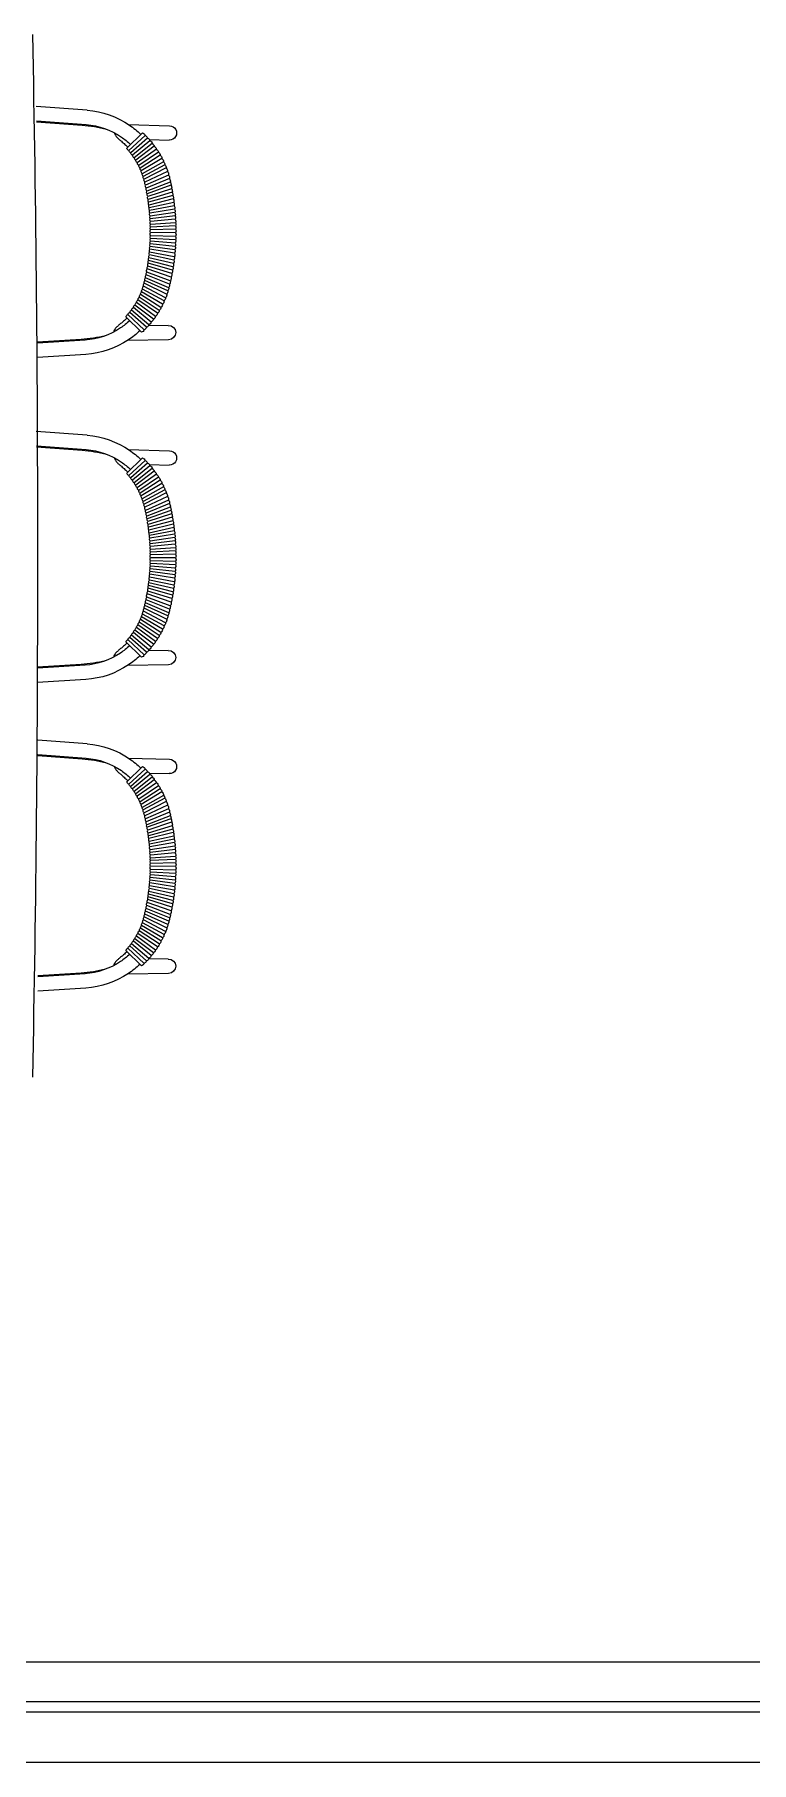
# Model space of a CAD drawing. Header units: millimetres. Extents: x 694231 to 734331, y 4486031 to 4541543.
# Drawn here: x 725586.8 to 725729.2, y 4489926 to 4490269 of the extents above; entities that cross this region are included whole.
import ezdxf

# ---------------------------------------------------------------- set-up
doc = ezdxf.new("R2010")
doc.units = ezdxf.units.MM
doc.layers.add('A-TEFRIS', color=251, linetype='Continuous')
doc.layers.add('DBM_w_sld', color=111, linetype='Continuous', lineweight=20)

# ---------------------------------------------------------------- blocks, each defined once
blk = doc.blocks.new('ERT')
at = {"layer": 'A-TEFRIS'}
for p, q in [((14993.16, -9937.55), (15003.25, -9936.77)), ((14984.95, -9940.37), (14976.78, -9940.61)), ((15003.23, -9939.64), (14993.37, -9940.39)), ((15003.23, -9939.83), (14994.16, -9940.51)), ((14980.79, -9943.37), (14976.86, -9943.46)), ((14979.81, -9944.69), (14983.5, -9947.45)), ((14980.21, -9944.17), (14983.79, -9946.99)), ((14980.68, -9943.6), (14984.15, -9946.48)), ((14981.14, -9943.08), (14984.5, -9946.01)), ((14981.64, -9942.57), (14984.88, -9945.54)), ((14982.19, -9942.05), (14985.27, -9945.1)), ((14977.99, -9947.77), (14982.2, -9950.16)), ((14978.31, -9947.1), (14982.42, -9949.58)), ((14978.64, -9946.49), (14982.65, -9949.05)), ((14979.01, -9945.88), (14982.91, -9948.51)), ((14979.41, -9945.26), (14983.2, -9947.96)), ((14976.82, -9951.1), (14981.43, -9953.01)), ((14976.99, -9950.44), (14981.55, -9952.45)), ((14977.22, -9949.7), (14981.69, -9951.83)), ((14977.47, -9949), (14981.85, -9951.23)), ((14977.72, -9948.36), (14982.02, -9950.68)), ((14976.14, -9954.5), (14980.95, -9955.82)), ((14976.26, -9953.83), (14981.03, -9955.26)), ((14976.39, -9953.12), (14981.12, -9954.68)), ((14976.52, -9952.45), (14981.22, -9954.12)), ((14976.65, -9951.82), (14981.31, -9953.6)), ((14975.69, -9958.52), (14980.63, -9959.11)), ((14975.74, -9957.87), (14980.66, -9958.58)), ((14975.8, -9957.16), (14980.71, -9958)), ((14975.87, -9956.5), (14980.76, -9957.46)), ((14975.95, -9955.87), (14980.81, -9956.95)), ((14976.04, -9955.16), (14980.88, -9956.36)), ((14975.58, -9961.17), (14980.55, -9961.27)), ((14975.58, -9961.87), (14980.55, -9961.85)), ((14975.59, -9960.51), (14980.56, -9960.73)), ((14975.61, -9959.89), (14980.57, -9960.23)), ((14975.65, -9959.18), (14980.6, -9959.65)), ((14975.59, -9962.63), (14980.56, -9962.46)), ((14975.61, -9963.27), (14980.57, -9962.99)), ((14975.64, -9963.93), (14980.59, -9963.53)), ((14975.68, -9964.61), (14980.62, -9964.08)), ((14975.72, -9965.26), (14980.65, -9964.61)), ((14975.78, -9965.92), (14980.7, -9965.15)), ((14975.85, -9966.62), (14980.75, -9965.73)), ((14975.93, -9967.3), (14980.8, -9966.28)), ((14976.02, -9967.96), (14980.87, -9966.83)), ((14976.12, -9968.64), (14980.94, -9967.38)), ((14976.23, -9969.29), (14981.02, -9967.92)), ((14976.34, -9969.96), (14981.1, -9968.47)), ((14976.48, -9970.67), (14981.2, -9969.05)), ((14976.64, -9971.41), (14981.31, -9969.67)), ((14976.79, -9972.08), (14981.42, -9970.22)), ((14976.96, -9972.77), (14981.54, -9970.79)), ((14977.14, -9973.42), (14981.67, -9971.34)), ((14977.36, -9974.08), (14981.8, -9971.9)), ((14977.61, -9974.77), (14981.96, -9972.49)), ((14977.88, -9975.41), (14982.14, -9973.05)), ((14978.17, -9976.04), (14982.34, -9973.6)), ((14978.49, -9976.68), (14982.56, -9974.15)), ((14978.82, -9977.27), (14982.8, -9974.67)), ((14979.19, -9977.86), (14983.06, -9975.19)), ((14979.6, -9978.48), (14983.36, -9975.74)), ((14980, -9979.04), (14983.66, -9976.24)), ((14980.43, -9979.59), (14983.98, -9976.73)), ((14980.89, -9980.13), (14984.32, -9977.22)), ((14981.35, -9980.63), (14984.68, -9977.67)), ((14981.84, -9981.13), (14985.05, -9978.12)), ((14982.38, -9981.63), (14985.44, -9978.55)), ((14977.04, -9980.26), (14981.06, -9980.32)), ((14976.98, -9983.11), (14985.15, -9983.27)), ((14993.58, -9983.18), (15003.01, -9983.81)), ((14994.37, -9983.05), (15003.01, -9983.61)), ((14993.4, -9986.02), (15003, -9986.66)), ((14993.16, -10002.08), (15003.25, -10001.3)), ((14984.95, -10004.9), (14976.78, -10005.14)), ((15003.23, -10004.16), (14993.37, -10004.92)), ((15003.23, -10004.36), (14994.16, -10005.04)), ((14980.79, -10007.89), (14976.86, -10007.99)), ((14979.41, -10009.79), (14983.2, -10012.49)), ((14979.81, -10009.22), (14983.5, -10011.98)), ((14980.21, -10008.7), (14983.79, -10011.52)), ((14980.68, -10008.13), (14984.15, -10011.01)), ((14981.14, -10007.61), (14984.5, -10010.54)), ((14981.64, -10007.1), (14984.88, -10010.07)), ((14982.19, -10006.58), (14985.27, -10009.63)), ((14977.72, -10012.89), (14982.02, -10015.2)), ((14977.99, -10012.3), (14982.2, -10014.69)), ((14978.31, -10011.63), (14982.42, -10014.11)), ((14978.64, -10011.02), (14982.65, -10013.58)), ((14979.01, -10010.41), (14982.91, -10013.04)), ((14976.65, -10016.35), (14981.31, -10018.13)), ((14976.82, -10015.63), (14981.43, -10017.54)), ((14976.99, -10014.97), (14981.55, -10016.98)), ((14977.22, -10014.23), (14981.69, -10016.36)), ((14977.47, -10013.53), (14981.85, -10015.76)), ((14976.04, -10019.69), (14980.88, -10020.89)), ((14976.14, -10019.03), (14980.95, -10020.35)), ((14976.26, -10018.36), (14981.03, -10019.79)), ((14976.39, -10017.64), (14981.12, -10019.21)), ((14976.52, -10016.98), (14981.22, -10018.65)), ((14975.69, -10023.05), (14980.63, -10023.64)), ((14975.74, -10022.39), (14980.66, -10023.11)), ((14975.8, -10021.69), (14980.71, -10022.53)), ((14975.87, -10021.02), (14980.76, -10021.99)), ((14975.95, -10020.4), (14980.81, -10021.48)), ((14975.58, -10025.69), (14980.55, -10025.8)), ((14975.58, -10026.4), (14980.55, -10026.38)), ((14975.59, -10025.03), (14980.56, -10025.26)), ((14975.59, -10027.16), (14980.56, -10026.99)), ((14975.61, -10024.42), (14980.57, -10024.76)), ((14975.65, -10023.71), (14980.6, -10024.18)), ((14975.61, -10027.8), (14980.57, -10027.52)), ((14975.64, -10028.46), (14980.59, -10028.06)), ((14975.68, -10029.14), (14980.62, -10028.61)), ((14975.72, -10029.78), (14980.65, -10029.14)), ((14975.78, -10030.45), (14980.7, -10029.68)), ((14975.85, -10031.15), (14980.75, -10030.26)), ((14975.93, -10031.83), (14980.8, -10030.81)), ((14976.02, -10032.49), (14980.87, -10031.35)), ((14976.12, -10033.17), (14980.94, -10031.91)), ((14976.23, -10033.82), (14981.02, -10032.45)), ((14976.34, -10034.49), (14981.1, -10033)), ((14976.48, -10035.2), (14981.2, -10033.58)), ((14976.64, -10035.94), (14981.31, -10034.2)), ((14976.79, -10036.61), (14981.42, -10034.75)), ((14976.96, -10037.3), (14981.54, -10035.32)), ((14977.14, -10037.95), (14981.67, -10035.87)), ((14977.36, -10038.6), (14981.8, -10036.43)), ((14977.61, -10039.3), (14981.96, -10037.02)), ((14977.88, -10039.94), (14982.14, -10037.58)), ((14978.17, -10040.57), (14982.34, -10038.13)), ((14978.49, -10041.21), (14982.56, -10038.68)), ((14978.82, -10041.8), (14982.8, -10039.2)), ((14979.19, -10042.39), (14983.06, -10039.72)), ((14979.6, -10043.01), (14983.36, -10040.27)), ((14980, -10043.57), (14983.66, -10040.77)), ((14980.43, -10044.12), (14983.98, -10041.26)), ((14980.89, -10044.66), (14984.32, -10041.75)), ((14981.35, -10045.16), (14984.68, -10042.2)), ((14981.84, -10045.65), (14985.05, -10042.65)), ((14982.38, -10046.16), (14985.44, -10043.08)), ((14976.98, -10047.64), (14985.15, -10047.8)), ((14977.04, -10044.79), (14981.06, -10044.85)), ((14993.58, -10047.71), (15003.01, -10048.34)), ((14994.37, -10047.58), (15003.01, -10048.14)), ((14993.4, -10050.55), (15003, -10051.19)), ((14993.16, -10063.34), (15002.98, -10062.59)), ((14984.95, -10066.16), (14976.78, -10066.4)), ((14982.19, -10067.84), (14985.27, -10070.89)), ((15002.97, -10065.45), (14993.37, -10066.18)), ((15002.97, -10065.64), (14994.16, -10066.3)), ((14980.79, -10069.16), (14976.86, -10069.25)), ((14979.01, -10071.67), (14982.91, -10074.3)), ((14979.41, -10071.05), (14983.2, -10073.75)), ((14979.81, -10070.48), (14983.5, -10073.24)), ((14980.21, -10069.96), (14983.79, -10072.78)), ((14980.68, -10069.39), (14984.15, -10072.27)), ((14981.14, -10068.87), (14984.5, -10071.8)), ((14981.64, -10068.36), (14984.88, -10071.33)), ((14977.47, -10074.79), (14981.85, -10077.02)), ((14977.72, -10074.15), (14982.02, -10076.47)), ((14977.99, -10073.56), (14982.2, -10075.95)), ((14978.31, -10072.89), (14982.42, -10075.37)), ((14978.64, -10072.28), (14982.65, -10074.84)), ((14976.52, -10078.24), (14981.22, -10079.91)), ((14976.65, -10077.61), (14981.31, -10079.4)), ((14976.82, -10076.89), (14981.43, -10078.8)), ((14976.99, -10076.23), (14981.55, -10078.24)), ((14977.22, -10075.49), (14981.69, -10077.62)), ((14975.95, -10081.66), (14980.81, -10082.74)), ((14976.04, -10080.96), (14980.88, -10082.15)), ((14976.14, -10080.29), (14980.95, -10081.61)), ((14976.26, -10079.62), (14981.03, -10081.05)), ((14976.39, -10078.91), (14981.12, -10080.47)), ((14975.65, -10084.97), (14980.6, -10085.44)), ((14975.69, -10084.31), (14980.63, -10084.9)), ((14975.74, -10083.66), (14980.66, -10084.37)), ((14975.8, -10082.95), (14980.71, -10083.79)), ((14975.87, -10082.29), (14980.76, -10083.25)), ((14975.58, -10086.96), (14980.55, -10087.06)), ((14975.58, -10087.66), (14980.55, -10087.64)), ((14975.59, -10086.3), (14980.56, -10086.52)), ((14975.59, -10088.42), (14980.56, -10088.25)), ((14975.61, -10085.68), (14980.57, -10086.02)), ((14975.61, -10089.06), (14980.57, -10088.78)), ((14975.64, -10089.72), (14980.59, -10089.32)), ((14975.68, -10090.4), (14980.62, -10089.87)), ((14975.72, -10091.05), (14980.65, -10090.4)), ((14975.78, -10091.71), (14980.7, -10090.94)), ((14975.85, -10092.41), (14980.75, -10091.52)), ((14975.93, -10093.09), (14980.8, -10092.07)), ((14976.02, -10093.75), (14980.87, -10092.62)), ((14976.12, -10094.43), (14980.94, -10093.17)), ((14976.23, -10095.08), (14981.02, -10093.71)), ((14976.34, -10095.75), (14981.1, -10094.26)), ((14976.48, -10096.46), (14981.2, -10094.84)), ((14976.64, -10097.2), (14981.31, -10095.46)), ((14976.79, -10097.87), (14981.42, -10096.01)), ((14976.96, -10098.56), (14981.54, -10096.58)), ((14977.14, -10099.21), (14981.67, -10097.13)), ((14977.36, -10099.87), (14981.8, -10097.69)), ((14977.61, -10100.56), (14981.96, -10098.28)), ((14977.88, -10101.2), (14982.14, -10098.84)), ((14978.17, -10101.83), (14982.34, -10099.39)), ((14978.49, -10102.47), (14982.56, -10099.94)), ((14978.82, -10103.06), (14982.8, -10100.46)), ((14979.19, -10103.65), (14983.06, -10100.98)), ((14979.6, -10104.27), (14983.36, -10101.53)), ((14980, -10104.83), (14983.66, -10102.03)), ((14980.43, -10105.38), (14983.98, -10102.52)), ((14980.89, -10105.92), (14984.32, -10103.01)), ((14981.35, -10106.42), (14984.68, -10103.46)), ((14981.84, -10106.92), (14985.05, -10103.91)), ((14982.38, -10107.42), (14985.44, -10104.34)), ((14976.98, -10108.9), (14985.15, -10109.06)), ((14977.04, -10106.05), (14981.06, -10106.11)), ((14993.58, -10108.97), (15002.97, -10109.6)), ((14994.37, -10108.84), (15002.97, -10109.4)), ((14993.4, -10111.81), (15002.98, -10112.45))]:
    blk.add_line(p, q, dxfattribs=at)
for centre, radius, start, end in [((14994.44, -9954.6), 17.1, 94.2772, 124.5533), ((14994.98, -9955.38), 18.05, 124.5533, 133.7698), ((14994.44, -9954.6), 14.25, 94.2772, 124.5533), ((14980.16, -9945.36), 0.753, 117.2679, 172.2679), ((14980.51, -9944.81), 0.706, 115.1299, 170.1299), ((14980.99, -9944.34), 0.804, 112.9171, 167.9171), ((14981.41, -9943.79), 0.753, 110.6353, 165.6353), ((14981.89, -9943.3), 0.775, 108.3962, 163.3962), ((14982.41, -9942.83), 0.816, 106.0642, 161.0642), ((14994.98, -9955.38), 15.2, 124.5533, 133.4871), ((14978.43, -9948.32), 0.704, 128.5724, 183.5724), ((14978.79, -9947.75), 0.802, 126.3649, 181.3649), ((14979.07, -9947.11), 0.752, 124.0867, 179.0867), ((14979.41, -9946.53), 0.77, 121.856, 176.856), ((14979.81, -9945.96), 0.804, 119.5494, 174.5494), ((14982.53, -9947.95), 0.675, 304.4803, 359.4803), ((14982.87, -9947.42), 0.633, 302.2022, 357.2022), ((14983.2, -9946.94), 0.594, 300.0656, 355.0656), ((14983.48, -9946.39), 0.677, 297.8521, 352.8521), ((14983.88, -9945.9), 0.635, 295.5676, 350.5676), ((14984.24, -9945.41), 0.655, 293.3215, 348.3215), ((14984.66, -9944.95), 0.627, 291.0893, 346.0893), ((14994.98, -9955.38), 14.46, 133.0673, 133.4149), ((14977.42, -9951.62), 0.795, 139.5475, 194.5475), ((14977.55, -9950.94), 0.747, 137.688, 192.688), ((14977.81, -9950.29), 0.834, 135.3704, 190.3704), ((14978.01, -9949.59), 0.8, 132.9751, 187.9751), ((14978.21, -9948.93), 0.75, 130.7032, 185.7032), ((14981.2, -9951.38), 0.668, 317.8415, 12.8415), ((14981.4, -9950.79), 0.627, 315.586, 10.586), ((14981.61, -9950.25), 0.589, 313.4685, 8.4685), ((14981.75, -9949.66), 0.672, 311.2727, 6.2727), ((14982.02, -9949.09), 0.631, 309.0044, 4.0044), ((14982.27, -9948.53), 0.646, 306.7812, 1.7812), ((14976.73, -9954.93), 0.728, 143.9018, 198.9018), ((14976.85, -9954.27), 0.738, 143.0512, 198.0512), ((14977.01, -9953.6), 0.784, 142.1683, 197.1683), ((14977.09, -9952.91), 0.738, 141.2853, 196.2853), ((14977.19, -9952.26), 0.695, 140.4543, 195.4543), ((14980.51, -9954.88), 0.644, 323.5251, 18.5251), ((14980.64, -9954.31), 0.607, 322.7511, 17.7511), ((14980.77, -9953.77), 0.572, 322.0217, 17.0217), ((14980.8, -9953.19), 0.656, 321.2619, 16.2619), ((14980.95, -9952.62), 0.618, 320.4734, 15.4734), ((14981.02, -9952), 0.695, 319.6442, 14.6442), ((14976.3, -9958.89), 0.717, 148.9814, 203.9814), ((14976.34, -9958.24), 0.711, 148.1526, 203.1526), ((14976.45, -9957.57), 0.769, 147.294, 202.294), ((14976.47, -9956.89), 0.722, 146.4294, 201.4294), ((14976.51, -9956.26), 0.678, 145.6172, 200.6172), ((14976.68, -9955.61), 0.775, 144.7741, 199.7741), ((14980.13, -9958.24), 0.628, 328.0035, 23.0035), ((14980.21, -9957.68), 0.59, 327.2496, 22.2496), ((14980.29, -9957.15), 0.555, 326.5409, 21.5409), ((14980.28, -9956.59), 0.635, 325.8046, 20.8046), ((14980.39, -9956.02), 0.597, 325.0423, 20.0423), ((14980.46, -9955.46), 0.605, 324.2982, 19.2982), ((14976.31, -9962.24), 0.818, 153.252, 208.252), ((14976.26, -9961.52), 0.763, 152.3345, 207.3345), ((14976.22, -9960.85), 0.715, 151.4772, 206.4772), ((14976.2, -9960.22), 0.67, 150.6735, 205.6735), ((14976.31, -9959.57), 0.765, 149.841, 204.841), ((14980.04, -9960.99), 0.583, 331.6461, 26.6461), ((14980, -9961.56), 0.622, 332.392, 27.392), ((14979.97, -9962.16), 0.665, 333.1889, 28.1889), ((14980.08, -9960.47), 0.547, 330.9467, 25.9467), ((14980.03, -9959.92), 0.624, 330.2221, 25.2221), ((14980.09, -9959.35), 0.585, 329.4736, 24.4736), ((14980.13, -9958.81), 0.581, 328.7518, 23.7518), ((14976.22, -9962.93), 0.699, 154.1325, 209.1325), ((14976.26, -9963.57), 0.715, 154.953, 209.953), ((14976.31, -9964.23), 0.735, 155.7944, 210.7944), ((14976.32, -9964.89), 0.702, 156.628, 211.628), ((14976.39, -9965.53), 0.718, 157.4521, 212.4521), ((14980.06, -9962.74), 0.573, 333.9549, 28.9549), ((14980.07, -9963.28), 0.584, 334.6705, 29.6705), ((14980.08, -9963.83), 0.6, 335.4029, 30.4029), ((14980.13, -9964.38), 0.573, 336.1287, 31.1287), ((14980.16, -9964.92), 0.587, 336.8465, 31.8465), ((14980.17, -9965.49), 0.628, 337.5984, 32.5984), ((14976.49, -9966.2), 0.769, 158.3149, 213.3149), ((14976.54, -9966.88), 0.739, 159.1894, 214.1894), ((14976.61, -9967.55), 0.724, 160.038, 215.038), ((14976.72, -9968.21), 0.745, 160.8903, 215.8903), ((14976.8, -9968.87), 0.713, 161.7365, 216.7365), ((14980.24, -9966.06), 0.604, 338.361, 33.361), ((14980.31, -9966.61), 0.592, 339.1015, 34.1015), ((14980.37, -9967.17), 0.61, 339.8458, 34.8458), ((14980.46, -9967.72), 0.585, 340.5854, 35.5854), ((14980.53, -9968.27), 0.6, 341.3187, 36.3187), ((14980.59, -9968.86), 0.644, 342.0889, 37.0889), ((14976.92, -9969.51), 0.731, 162.5747, 217.5747), ((14977.1, -9970.18), 0.784, 163.4541, 218.4541), ((14977.27, -9970.89), 0.823, 164.3868, 219.3868), ((14977.36, -9971.6), 0.742, 165.295, 220.295), ((14977.53, -9972.26), 0.765, 166.3166, 221.3166), ((14980.67, -9969.47), 0.677, 342.9067, 37.9067), ((14980.84, -9970.05), 0.611, 343.7039, 38.7039), ((14980.93, -9970.62), 0.631, 344.4727, 39.4727), ((14981.08, -9971.18), 0.606, 345.2385, 40.2385), ((14981.2, -9971.75), 0.624, 346.0404, 41.0404), ((14981.31, -9972.35), 0.668, 347.887, 42.887), ((14977.67, -9972.92), 0.731, 168.3168, 223.3168), ((14977.88, -9973.54), 0.748, 170.4855, 225.4855), ((14978.15, -9974.18), 0.8, 172.7547, 227.7547), ((14978.37, -9974.83), 0.757, 175.0364, 230.0364), ((14978.63, -9975.45), 0.751, 177.2462, 232.2462), ((14981.52, -9972.94), 0.633, 350.1524, 45.1524), ((14981.72, -9973.51), 0.629, 352.3486, 47.3486), ((14981.92, -9974.09), 0.646, 354.568, 49.568), ((14982.18, -9974.64), 0.617, 356.7679, 51.7679), ((14982.43, -9975.18), 0.632, 358.9424, 53.9424), ((14982.68, -9975.75), 0.675, 1.2179, 56.2179), ((14978.94, -9976.05), 0.771, 179.4772, 234.4772), ((14979.23, -9976.66), 0.736, 181.6864, 236.6864), ((14979.57, -9977.22), 0.752, 183.8682, 238.8682), ((14979.98, -9977.78), 0.804, 186.1491, 241.1491), ((14980.33, -9978.37), 0.746, 188.42, 243.42), ((14980.74, -9978.9), 0.753, 190.6165, 245.6165), ((14983.03, -9976.27), 0.627, 3.4854, 58.4854), ((14983.35, -9976.79), 0.634, 5.6808, 60.6808), ((14983.68, -9977.31), 0.651, 7.9178, 62.9178), ((14984.06, -9977.78), 0.622, 10.1331, 65.1331), ((14984.43, -9978.26), 0.635, 12.3208, 67.3208), ((14984.83, -9978.71), 0.624, 14.5132, 69.5132), ((14995.04, -9968.17), 14.46, 227.1817, 227.487), ((14981.18, -9979.42), 0.773, 192.8527, 247.8527), ((14981.6, -9979.94), 0.737, 195.0651, 250.0651), ((14982.07, -9980.41), 0.752, 197.2481, 252.2481), ((14982.59, -9980.86), 0.797, 199.5188, 254.5188), ((14995.04, -9968.17), 18.05, 226.7845, 236.0011), ((14995.04, -9968.17), 15.2, 227.0672, 236.0011), ((14994.51, -9968.96), 14.25, 236.0011, 266.2772), ((14994.51, -9968.96), 17.1, 236.0011, 266.2772), ((14994.44, -10019.13), 17.1, 94.2772, 124.5533), ((14994.98, -10019.91), 18.05, 124.5533, 133.7698), ((14994.44, -10019.13), 14.25, 94.2772, 124.5533), ((14979.81, -10010.49), 0.804, 119.5494, 174.5494), ((14980.16, -10009.89), 0.753, 117.2679, 172.2679), ((14980.51, -10009.34), 0.706, 115.1299, 170.1299), ((14980.99, -10008.87), 0.804, 112.9171, 167.9171), ((14981.41, -10008.32), 0.753, 110.6353, 165.6353), ((14981.89, -10007.83), 0.775, 108.3962, 163.3962), ((14982.41, -10007.36), 0.816, 106.0642, 161.0642), ((14994.98, -10019.91), 15.2, 124.5533, 133.4871), ((14984.66, -10009.48), 0.627, 291.0893, 346.0893), ((14994.98, -10019.91), 14.46, 133.0673, 133.4149), ((14978.21, -10013.46), 0.75, 130.7032, 185.7032), ((14978.43, -10012.85), 0.704, 128.5724, 183.5724), ((14978.79, -10012.28), 0.802, 126.3649, 181.3649), ((14979.07, -10011.64), 0.752, 124.0867, 179.0867), ((14979.41, -10011.06), 0.77, 121.856, 176.856), ((14982.27, -10013.06), 0.646, 306.7812, 1.7812), ((14982.53, -10012.48), 0.675, 304.4803, 359.4803), ((14982.87, -10011.95), 0.633, 302.2022, 357.2022), ((14983.2, -10011.47), 0.594, 300.0656, 355.0656), ((14983.48, -10010.92), 0.677, 297.8521, 352.8521), ((14983.88, -10010.43), 0.635, 295.5676, 350.5676), ((14984.24, -10009.94), 0.655, 293.3215, 348.3215), ((14977.19, -10016.79), 0.695, 140.4543, 195.4543), ((14977.42, -10016.15), 0.795, 139.5475, 194.5475), ((14977.55, -10015.47), 0.747, 137.688, 192.688), ((14977.81, -10014.82), 0.834, 135.3704, 190.3704), ((14978.01, -10014.12), 0.8, 132.9751, 187.9751), ((14981.02, -10016.53), 0.695, 319.6442, 14.6442), ((14981.2, -10015.91), 0.668, 317.8415, 12.8415), ((14981.4, -10015.32), 0.627, 315.586, 10.586), ((14981.61, -10014.78), 0.589, 313.4685, 8.4685), ((14981.75, -10014.18), 0.672, 311.2727, 6.2727), ((14982.02, -10013.62), 0.631, 309.0044, 4.0044), ((14976.68, -10020.14), 0.775, 144.7741, 199.7741), ((14976.73, -10019.46), 0.728, 143.9018, 198.9018), ((14976.85, -10018.8), 0.738, 143.0512, 198.0512), ((14977.01, -10018.13), 0.784, 142.1683, 197.1683), ((14977.09, -10017.44), 0.738, 141.2853, 196.2853), ((14980.46, -10019.99), 0.605, 324.2982, 19.2982), ((14980.51, -10019.41), 0.644, 323.5251, 18.5251), ((14980.64, -10018.84), 0.607, 322.7511, 17.7511), ((14980.77, -10018.3), 0.572, 322.0217, 17.0217), ((14980.8, -10017.72), 0.656, 321.2619, 16.2619), ((14980.95, -10017.15), 0.618, 320.4734, 15.4734), ((14976.3, -10023.42), 0.717, 148.9814, 203.9814), ((14976.34, -10022.77), 0.711, 148.1526, 203.1526), ((14976.45, -10022.1), 0.769, 147.294, 202.294), ((14976.47, -10021.42), 0.722, 146.4294, 201.4294), ((14976.51, -10020.79), 0.678, 145.6172, 200.6172), ((14980.09, -10023.88), 0.585, 329.4736, 24.4736), ((14980.13, -10023.34), 0.581, 328.7518, 23.7518), ((14980.13, -10022.77), 0.628, 328.0035, 23.0035), ((14980.21, -10022.21), 0.59, 327.2496, 22.2496), ((14980.29, -10021.68), 0.555, 326.5409, 21.5409), ((14980.28, -10021.12), 0.635, 325.8046, 20.8046), ((14980.39, -10020.55), 0.597, 325.0423, 20.0423), ((14976.31, -10026.77), 0.818, 153.252, 208.252), ((14976.26, -10026.05), 0.763, 152.3345, 207.3345), ((14976.22, -10025.38), 0.715, 151.4772, 206.4772), ((14976.2, -10024.74), 0.67, 150.6735, 205.6735), ((14976.31, -10024.09), 0.765, 149.841, 204.841), ((14980.04, -10025.52), 0.583, 331.6461, 26.6461), ((14980, -10026.09), 0.622, 332.392, 27.392), ((14979.97, -10026.69), 0.665, 333.1889, 28.1889), ((14980.08, -10025), 0.547, 330.9467, 25.9467), ((14980.06, -10027.27), 0.573, 333.9549, 28.9549), ((14980.03, -10024.45), 0.624, 330.2221, 25.2221), ((14976.22, -10027.46), 0.699, 154.1325, 209.1325), ((14976.26, -10028.1), 0.715, 154.953, 209.953), ((14976.31, -10028.76), 0.735, 155.7944, 210.7944), ((14976.32, -10029.42), 0.702, 156.628, 211.628), ((14976.39, -10030.06), 0.718, 157.4521, 212.4521), ((14976.49, -10030.73), 0.769, 158.3149, 213.3149), ((14980.07, -10027.81), 0.584, 334.6705, 29.6705), ((14980.08, -10028.36), 0.6, 335.4029, 30.4029), ((14980.13, -10028.91), 0.573, 336.1287, 31.1287), ((14980.16, -10029.45), 0.587, 336.8465, 31.8465), ((14980.17, -10030.02), 0.628, 337.5984, 32.5984), ((14980.24, -10030.59), 0.604, 338.361, 33.361), ((14976.54, -10031.41), 0.739, 159.1894, 214.1894), ((14976.61, -10032.08), 0.724, 160.038, 215.038), ((14976.72, -10032.74), 0.745, 160.8903, 215.8903), ((14976.8, -10033.4), 0.713, 161.7365, 216.7365), ((14976.92, -10034.04), 0.731, 162.5747, 217.5747), ((14980.31, -10031.14), 0.592, 339.1015, 34.1015), ((14980.37, -10031.7), 0.61, 339.8458, 34.8458), ((14980.46, -10032.25), 0.585, 340.5854, 35.5854), ((14980.53, -10032.8), 0.6, 341.3187, 36.3187), ((14980.59, -10033.38), 0.644, 342.0889, 37.0889), ((14980.67, -10034), 0.677, 342.9067, 37.9067), ((14977.1, -10034.71), 0.784, 163.4541, 218.4541), ((14977.27, -10035.42), 0.823, 164.3868, 219.3868), ((14977.36, -10036.13), 0.742, 165.295, 220.295), ((14977.53, -10036.79), 0.765, 166.3166, 221.3166), ((14977.67, -10037.45), 0.731, 168.3168, 223.3168), ((14980.84, -10034.58), 0.611, 343.7039, 38.7039), ((14980.93, -10035.15), 0.631, 344.4727, 39.4727), ((14981.08, -10035.71), 0.606, 345.2385, 40.2385), ((14981.2, -10036.28), 0.624, 346.0404, 41.0404), ((14981.31, -10036.88), 0.668, 347.887, 42.887), ((14981.52, -10037.47), 0.633, 350.1524, 45.1524), ((14977.88, -10038.07), 0.748, 170.4855, 225.4855), ((14978.15, -10038.71), 0.8, 172.7547, 227.7547), ((14978.37, -10039.36), 0.757, 175.0364, 230.0364), ((14978.63, -10039.98), 0.751, 177.2462, 232.2462), ((14978.94, -10040.58), 0.771, 179.4772, 234.4772), ((14981.72, -10038.04), 0.629, 352.3486, 47.3486), ((14981.92, -10038.62), 0.646, 354.568, 49.568), ((14982.18, -10039.16), 0.617, 356.7679, 51.7679), ((14982.43, -10039.71), 0.632, 358.9424, 53.9424), ((14982.68, -10040.28), 0.675, 1.2179, 56.2179), ((14983.03, -10040.8), 0.627, 3.4854, 58.4854), ((14983.35, -10041.32), 0.634, 5.6808, 60.6808), ((14979.23, -10041.19), 0.736, 181.6864, 236.6864), ((14979.57, -10041.75), 0.752, 183.8682, 238.8682), ((14979.98, -10042.31), 0.804, 186.1491, 241.1491), ((14980.33, -10042.9), 0.746, 188.42, 243.42), ((14980.74, -10043.43), 0.753, 190.6165, 245.6165), ((14981.18, -10043.94), 0.773, 192.8527, 247.8527), ((14983.68, -10041.83), 0.651, 7.9178, 62.9178), ((14984.06, -10042.31), 0.622, 10.1331, 65.1331), ((14984.43, -10042.79), 0.635, 12.3208, 67.3208), ((14995.04, -10032.7), 15.2, 227.0672, 236.0011), ((14984.83, -10043.24), 0.624, 14.5132, 69.5132), ((14995.04, -10032.7), 14.46, 227.1817, 227.487), ((14981.6, -10044.47), 0.737, 195.0651, 250.0651), ((14982.07, -10044.94), 0.752, 197.2481, 252.2481), ((14982.59, -10045.39), 0.797, 199.5188, 254.5188), ((14995.04, -10032.7), 18.05, 226.7845, 236.0011), ((14994.51, -10033.49), 17.1, 236.0011, 266.2772), ((14994.51, -10033.49), 14.25, 236.0011, 266.2772), ((14994.44, -10080.39), 17.1, 94.2772, 124.5533), ((14982.41, -10068.62), 0.816, 106.0642, 161.0642), ((14994.98, -10081.17), 18.05, 124.5533, 133.7698), ((14994.44, -10080.39), 14.25, 94.2772, 124.5533), ((14979.41, -10072.32), 0.77, 121.856, 176.856), ((14979.81, -10071.75), 0.804, 119.5494, 174.5494), ((14980.16, -10071.15), 0.753, 117.2679, 172.2679), ((14980.51, -10070.6), 0.706, 115.1299, 170.1299), ((14980.99, -10070.13), 0.804, 112.9171, 167.9171), ((14981.41, -10069.58), 0.753, 110.6353, 165.6353), ((14981.89, -10069.09), 0.775, 108.3962, 163.3962), ((14984.24, -10071.2), 0.655, 293.3215, 348.3215), ((14994.98, -10081.17), 15.2, 124.5533, 133.4871), ((14984.66, -10070.74), 0.627, 291.0893, 346.0893), ((14994.98, -10081.17), 14.46, 133.0673, 133.4149), ((14978.01, -10075.38), 0.8, 132.9751, 187.9751), ((14978.21, -10074.72), 0.75, 130.7032, 185.7032), ((14978.43, -10074.11), 0.704, 128.5724, 183.5724), ((14978.79, -10073.54), 0.802, 126.3649, 181.3649), ((14979.07, -10072.9), 0.752, 124.0867, 179.0867), ((14982.02, -10074.88), 0.631, 309.0044, 4.0044), ((14982.27, -10074.32), 0.646, 306.7812, 1.7812), ((14982.53, -10073.74), 0.675, 304.4803, 359.4803), ((14982.87, -10073.21), 0.633, 302.2022, 357.2022), ((14983.2, -10072.73), 0.594, 300.0656, 355.0656), ((14983.48, -10072.18), 0.677, 297.8521, 352.8521), ((14983.88, -10071.69), 0.635, 295.5676, 350.5676), ((14977.09, -10078.7), 0.738, 141.2853, 196.2853), ((14977.19, -10078.05), 0.695, 140.4543, 195.4543), ((14977.42, -10077.41), 0.795, 139.5475, 194.5475), ((14977.55, -10076.73), 0.747, 137.688, 192.688), ((14977.81, -10076.08), 0.834, 135.3704, 190.3704), ((14980.95, -10078.41), 0.618, 320.4734, 15.4734), ((14981.02, -10077.79), 0.695, 319.6442, 14.6442), ((14981.2, -10077.17), 0.668, 317.8415, 12.8415), ((14981.4, -10076.58), 0.627, 315.586, 10.586), ((14981.61, -10076.04), 0.589, 313.4685, 8.4685), ((14981.75, -10075.45), 0.672, 311.2727, 6.2727), ((14976.51, -10082.05), 0.678, 145.6172, 200.6172), ((14976.68, -10081.4), 0.775, 144.7741, 199.7741), ((14976.73, -10080.72), 0.728, 143.9018, 198.9018), ((14976.85, -10080.06), 0.738, 143.0512, 198.0512), ((14977.01, -10079.39), 0.784, 142.1683, 197.1683), ((14980.39, -10081.81), 0.597, 325.0423, 20.0423), ((14980.46, -10081.25), 0.605, 324.2982, 19.2982), ((14980.51, -10080.67), 0.644, 323.5251, 18.5251), ((14980.64, -10080.1), 0.607, 322.7511, 17.7511), ((14980.77, -10079.56), 0.572, 322.0217, 17.0217), ((14980.8, -10078.99), 0.656, 321.2619, 16.2619), ((14976.31, -10085.36), 0.765, 149.841, 204.841), ((14976.3, -10084.68), 0.717, 148.9814, 203.9814), ((14976.34, -10084.03), 0.711, 148.1526, 203.1526), ((14976.45, -10083.36), 0.769, 147.294, 202.294), ((14976.47, -10082.69), 0.722, 146.4294, 201.4294), ((14980.03, -10085.71), 0.624, 330.2221, 25.2221), ((14980.09, -10085.15), 0.585, 329.4736, 24.4736), ((14980.13, -10084.6), 0.581, 328.7518, 23.7518), ((14980.13, -10084.03), 0.628, 328.0035, 23.0035), ((14980.21, -10083.47), 0.59, 327.2496, 22.2496), ((14980.29, -10082.94), 0.555, 326.5409, 21.5409), ((14980.28, -10082.38), 0.635, 325.8046, 20.8046), ((14976.31, -10088.03), 0.818, 153.252, 208.252), ((14976.26, -10087.31), 0.763, 152.3345, 207.3345), ((14976.22, -10086.64), 0.715, 151.4772, 206.4772), ((14976.22, -10088.72), 0.699, 154.1325, 209.1325), ((14976.2, -10086.01), 0.67, 150.6735, 205.6735), ((14980.04, -10086.78), 0.583, 331.6461, 26.6461), ((14980, -10087.35), 0.622, 332.392, 27.392), ((14979.97, -10087.95), 0.665, 333.1889, 28.1889), ((14980.08, -10086.26), 0.547, 330.9467, 25.9467), ((14980.06, -10088.53), 0.573, 333.9549, 28.9549), ((14980.07, -10089.07), 0.584, 334.6705, 29.6705), ((14976.26, -10089.36), 0.715, 154.953, 209.953), ((14976.31, -10090.02), 0.735, 155.7944, 210.7944), ((14976.32, -10090.68), 0.702, 156.628, 211.628), ((14976.39, -10091.32), 0.718, 157.4521, 212.4521), ((14976.49, -10091.99), 0.769, 158.3149, 213.3149), ((14980.08, -10089.62), 0.6, 335.4029, 30.4029), ((14980.13, -10090.17), 0.573, 336.1287, 31.1287), ((14980.16, -10090.71), 0.587, 336.8465, 31.8465), ((14980.17, -10091.28), 0.628, 337.5984, 32.5984), ((14980.24, -10091.85), 0.604, 338.361, 33.361), ((14980.31, -10092.4), 0.592, 339.1015, 34.1015), ((14976.54, -10092.68), 0.739, 159.1894, 214.1894), ((14976.61, -10093.34), 0.724, 160.038, 215.038), ((14976.72, -10094), 0.745, 160.8903, 215.8903), ((14976.8, -10094.66), 0.713, 161.7365, 216.7365), ((14976.92, -10095.3), 0.731, 162.5747, 217.5747), ((14980.37, -10092.96), 0.61, 339.8458, 34.8458), ((14980.46, -10093.52), 0.585, 340.5854, 35.5854), ((14980.53, -10094.06), 0.6, 341.3187, 36.3187), ((14980.59, -10094.65), 0.644, 342.0889, 37.0889), ((14980.67, -10095.26), 0.677, 342.9067, 37.9067), ((14980.84, -10095.84), 0.611, 343.7039, 38.7039), ((14977.1, -10095.97), 0.784, 163.4541, 218.4541), ((14977.27, -10096.68), 0.823, 164.3868, 219.3868), ((14977.36, -10097.39), 0.742, 165.295, 220.295), ((14977.53, -10098.05), 0.765, 166.3166, 221.3166), ((14977.67, -10098.71), 0.731, 168.3168, 223.3168), ((14980.93, -10096.41), 0.631, 344.4727, 39.4727), ((14981.08, -10096.97), 0.606, 345.2385, 40.2385), ((14981.2, -10097.54), 0.624, 346.0404, 41.0404), ((14981.31, -10098.14), 0.668, 347.887, 42.887), ((14981.52, -10098.73), 0.633, 350.1524, 45.1524), ((14981.72, -10099.3), 0.629, 352.3486, 47.3486), ((14977.88, -10099.33), 0.748, 170.4855, 225.4855), ((14978.15, -10099.97), 0.8, 172.7547, 227.7547), ((14978.37, -10100.62), 0.757, 175.0364, 230.0364), ((14978.63, -10101.24), 0.751, 177.2462, 232.2462), ((14978.94, -10101.84), 0.771, 179.4772, 234.4772), ((14979.23, -10102.45), 0.736, 181.6864, 236.6864), ((14981.92, -10099.88), 0.646, 354.568, 49.568), ((14982.18, -10100.43), 0.617, 356.7679, 51.7679), ((14982.43, -10100.97), 0.632, 358.9424, 53.9424), ((14982.68, -10101.54), 0.675, 1.2179, 56.2179), ((14983.03, -10102.06), 0.627, 3.4854, 58.4854), ((14983.35, -10102.58), 0.634, 5.6808, 60.6808), ((14983.68, -10103.1), 0.651, 7.9178, 62.9178), ((14979.57, -10103.01), 0.752, 183.8682, 238.8682), ((14979.98, -10103.57), 0.804, 186.1491, 241.1491), ((14980.33, -10104.16), 0.746, 188.42, 243.42), ((14980.74, -10104.69), 0.753, 190.6165, 245.6165), ((14981.18, -10105.21), 0.773, 192.8527, 247.8527), ((14981.6, -10105.73), 0.737, 195.0651, 250.0651), ((14984.06, -10103.57), 0.622, 10.1331, 65.1331), ((14984.43, -10104.05), 0.635, 12.3208, 67.3208), ((14995.04, -10093.96), 15.2, 227.0672, 236.0011), ((14984.83, -10104.5), 0.624, 14.5132, 69.5132), ((14995.04, -10093.96), 14.46, 227.1817, 227.487), ((14982.07, -10106.2), 0.752, 197.2481, 252.2481), ((14982.59, -10106.65), 0.797, 199.5188, 254.5188), ((14995.04, -10093.96), 18.05, 226.7845, 236.0011), ((14994.51, -10094.75), 17.1, 236.0011, 266.2772), ((14994.51, -10094.75), 14.25, 236.0011, 266.2772)]:
    blk.add_arc(centre, radius, start, end, dxfattribs=at)
for centre, major_axis, ratio, start_param, end_param in [((14976.82, -9942.04), (1.44, 0.04), 0.990062, 1.570796, 4.712389), ((14996.25, -9968.55), (-0.14, 28.12), 0.999391, 0.069771, 0.24536), ((14977.01, -9981.69), (-1.44, 0.03), 0.990062, -1.570796, 1.570796), ((14996.19, -9954.99), (-0.14, 28.12), 0.999391, 2.896233, 3.071822), ((14976.82, -10006.57), (1.44, 0.04), 0.990062, 1.570796, 4.712389), ((14996.25, -10033.08), (-0.14, 28.12), 0.999391, 0.069771, 0.24536), ((14977.01, -10046.22), (-1.44, 0.03), 0.990062, -1.570796, 1.570796), ((14996.19, -10019.52), (-0.14, 28.12), 0.999391, 2.896233, 3.071822), ((14976.82, -10067.83), (1.44, 0.04), 0.990062, 1.570796, 4.712389), ((14996.25, -10094.34), (-0.14, 28.12), 0.999391, 0.069771, 0.24536), ((14977.01, -10107.48), (-1.44, 0.03), 0.990062, -1.570796, 1.570796), ((14996.19, -10080.78), (-0.14, 28.12), 0.999391, 2.896233, 3.071822)]:
    blk.add_ellipse(centre, major_axis=major_axis, ratio=ratio, start_param=start_param, end_param=end_param, dxfattribs=at)
for points, knots in [([(14987.7, -9942.04), (14987.7, -9942.05), (14987.7, -9942.07), (14987.66, -9942.22), (14987.61, -9942.36), (14987.5, -9942.58), (14987.44, -9942.67), (14987.32, -9942.82), (14987.27, -9942.88), (14987.1, -9943.06), (14986.97, -9943.17), (14986.69, -9943.42), (14986.53, -9943.55), (14986.24, -9943.8), (14986.11, -9943.91), (14985.76, -9944.22), (14985.52, -9944.43), (14985.22, -9944.7), (14985.16, -9944.76), (14985.1, -9944.82)], [2.813943, 2.813943, 2.813943, 2.813943, 2.855966, 2.855966, 3.345502, 3.345502, 3.775495, 3.775495, 4.215043, 4.215043, 5.154967, 5.154967, 6.068794, 6.068794, 6.674163, 6.674163, 7.695187, 7.695187, 7.958077, 7.958077, 7.958077, 7.958077]), ([(14985.27, -9978.83), (14985.48, -9979.03), (14985.7, -9979.23), (14986.12, -9979.59), (14986.32, -9979.75), (14986.69, -9980.07), (14986.87, -9980.21), (14987.2, -9980.5), (14987.34, -9980.62), (14987.57, -9980.89), (14987.66, -9981), (14987.8, -9981.25), (14987.85, -9981.39), (14987.89, -9981.55), (14987.89, -9981.57), (14987.89, -9981.58)], [0, 0, 0, 0, 0.924472, 0.924472, 1.834443, 1.834443, 2.81164, 2.81164, 4.008692, 4.008692, 4.601246, 4.601246, 5.094374, 5.094374, 5.140563, 5.140563, 5.140563, 5.140563]), ([(14987.7, -10006.57), (14987.7, -10006.58), (14987.7, -10006.6), (14987.66, -10006.75), (14987.61, -10006.89), (14987.5, -10007.11), (14987.44, -10007.2), (14987.32, -10007.35), (14987.27, -10007.41), (14987.1, -10007.59), (14986.97, -10007.7), (14986.69, -10007.95), (14986.53, -10008.08), (14986.24, -10008.33), (14986.11, -10008.44), (14985.76, -10008.74), (14985.52, -10008.96), (14985.22, -10009.23), (14985.16, -10009.29), (14985.1, -10009.34)], [2.813943, 2.813943, 2.813943, 2.813943, 2.855966, 2.855966, 3.345502, 3.345502, 3.775495, 3.775495, 4.215043, 4.215043, 5.154967, 5.154967, 6.068794, 6.068794, 6.674163, 6.674163, 7.695187, 7.695187, 7.958077, 7.958077, 7.958077, 7.958077]), ([(14985.27, -10043.36), (14985.48, -10043.56), (14985.7, -10043.76), (14986.12, -10044.12), (14986.32, -10044.28), (14986.69, -10044.6), (14986.87, -10044.74), (14987.2, -10045.03), (14987.34, -10045.15), (14987.57, -10045.42), (14987.66, -10045.53), (14987.8, -10045.78), (14987.85, -10045.92), (14987.89, -10046.08), (14987.89, -10046.1), (14987.89, -10046.11)], [0, 0, 0, 0, 0.924472, 0.924472, 1.834443, 1.834443, 2.81164, 2.81164, 4.008692, 4.008692, 4.601246, 4.601246, 5.094374, 5.094374, 5.140563, 5.140563, 5.140563, 5.140563]), ([(14987.7, -10067.83), (14987.7, -10067.85), (14987.7, -10067.86), (14987.66, -10068.01), (14987.61, -10068.15), (14987.5, -10068.37), (14987.44, -10068.46), (14987.32, -10068.61), (14987.27, -10068.67), (14987.1, -10068.85), (14986.97, -10068.96), (14986.69, -10069.21), (14986.53, -10069.34), (14986.24, -10069.59), (14986.11, -10069.7), (14985.76, -10070.01), (14985.52, -10070.22), (14985.22, -10070.49), (14985.16, -10070.55), (14985.1, -10070.61)], [2.813943, 2.813943, 2.813943, 2.813943, 2.855966, 2.855966, 3.345502, 3.345502, 3.775495, 3.775495, 4.215043, 4.215043, 5.154967, 5.154967, 6.068794, 6.068794, 6.674163, 6.674163, 7.695187, 7.695187, 7.958077, 7.958077, 7.958077, 7.958077]), ([(14985.27, -10104.62), (14985.48, -10104.82), (14985.7, -10105.02), (14986.12, -10105.38), (14986.32, -10105.55), (14986.69, -10105.86), (14986.87, -10106), (14987.2, -10106.29), (14987.34, -10106.41), (14987.57, -10106.68), (14987.66, -10106.79), (14987.8, -10107.05), (14987.85, -10107.18), (14987.89, -10107.34), (14987.89, -10107.36), (14987.89, -10107.37)], [0, 0, 0, 0, 0.924472, 0.924472, 1.834443, 1.834443, 2.81164, 2.81164, 4.008692, 4.008692, 4.601246, 4.601246, 5.094374, 5.094374, 5.140563, 5.140563, 5.140563, 5.140563])]:
    blk.add_open_spline(points, degree=3, knots=knots, dxfattribs=at)
blk = doc.blocks.new('MASA111')
at = {"layer": 'A-TEFRIS'}
blk.add_lwpolyline([(15003.95, -10129.5, -0.009662), (15003.95, -9922.51, -23.5)], format="xyb", dxfattribs=at)
at = {"color": 6, "lineweight": 53}
blk.add_blockref('ERT', (0, 0), dxfattribs=at)
blk = doc.blocks.new('DFGNHNBG')
at = {"color": 6, "lineweight": 53}
blk.add_blockref('MASA111', (2293.15, -118.26), dxfattribs=at)

msp = doc.modelspace()

# ---------------------------------------------------------------- linework, layer by layer
at = {"color": 4}
for points in [[(726101.54, 4489938), (725382.93, 4489938)], [(726101.54, 4489936), (725382.93, 4489936)]]:
    msp.add_lwpolyline(points, dxfattribs=at)
at = {"layer": 'DBM_w_sld'}
for points in [[(726121.54, 4489926), (725362.94, 4489926), (725362.94, 4490076)], [(725382.93, 4490076), (725382.93, 4489946), (726101.54, 4489946), (726101.54, 4490076)]]:
    msp.add_lwpolyline(points, dxfattribs=at)

# ---------------------------------------------------------------- block references
at = {"color": 6, "lineweight": 53, "xscale": -1}
msp.add_blockref('DFGNHNBG', (742883.55, 4500309.82), dxfattribs=at)

doc.saveas('drawing.dxf')
